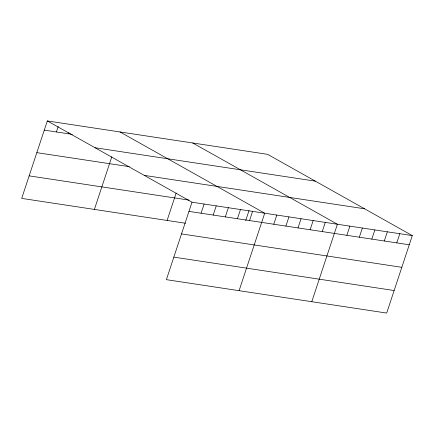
<?xml version="1.0" encoding="UTF-8"?>
<svg xmlns="http://www.w3.org/2000/svg" width="434" height="434" viewBox="0 0 434 434"><rect width="100%" height="100%" fill="white"/><g stroke="black" fill="none" stroke-linecap="round" stroke-linejoin="round"><path stroke-width="0.65" d="M47.317 120.934L192.002 202.195L166.385 279.659L386.683 313.066L412.3 235.602L267.615 154.341L47.317 120.934L21.7 198.398L185.492 223.239M56.398 131.958L58.221 126.446M68.512 133.791L68.919 132.571M94.4 209.421L111.804 156.788M167.095 220.445L176.166 193.027M201.083 213.219L204.121 204.034M213.197 215.052L216.235 205.868M225.317 216.892L228.355 207.707M237.431 218.725L240.469 209.546M245.72 220.537L249.035 210.523M249.55 220.564L252.583 211.38M239.085 290.682L264.702 213.219L120.017 131.958M273.778 224.237L276.816 215.058M285.897 226.076L288.935 216.892M298.012 227.915L301.05 218.731M310.131 229.749L313.169 220.57M322.245 231.588L325.283 222.403M311.78 301.706L337.397 224.242L192.712 142.981M346.847 235.32L349.88 226.136M359.33 237.214L362.368 228.029M371.813 239.107L374.851 229.922M384.296 240.995L387.334 231.816M396.779 242.888L399.817 233.709M44.284 130.119L72.342 134.372M95.062 147.75L315.361 181.157M36.83 152.654L129.294 166.672M144.256 175.379L364.555 208.787M29.154 175.868L189.002 200.107M192.002 202.195L412.3 235.602M188.964 211.38L409.262 244.781M181.515 233.91L401.813 267.317M173.839 257.129L394.132 290.53"/></g></svg>
